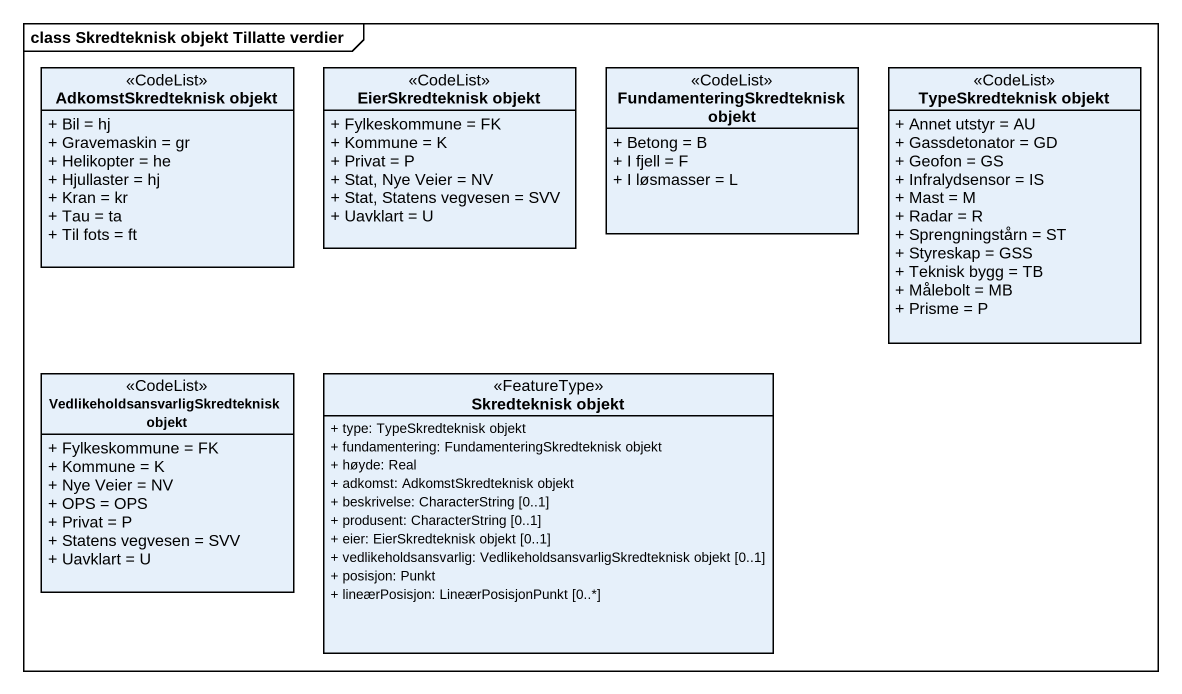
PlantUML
@startuml
mainframe class Skredteknisk objekt Tillatte verdier
hide circle
hide empty members
skinparam classAttributeIconSize 0
class "AdkomstSkredteknisk objekt" as AdkomstSkredteknisk_objekt <<CodeList>> {
  + Bil = hj
  + Gravemaskin = gr
  + Helikopter = he
  + Hjullaster = hj
  + Kran = kr
  + Tau = ta
  + Til fots = ft
}
class "EierSkredteknisk objekt" as EierSkredteknisk_objekt <<CodeList>> {
  + Fylkeskommune = FK
  + Kommune = K
  + Privat = P
  + Stat, Nye Veier = NV
  + Stat, Statens vegvesen = SVV
  + Uavklart = U
}
class "FundamenteringSkredteknisk objekt" as FundamenteringSkredteknisk <<CodeList>> {
  + Betong = B
  + I fjell = F
  + I løsmasser = L
}
class "TypeSkredteknisk objekt" as TypeSkredteknisk_objekt <<CodeList>> {
  + Annet utstyr = AU
  + Gassdetonator = GD
  + Geofon = GS
  + Infralydsensor = IS
  + Mast = M
  + Radar = R
  + Sprengningstårn = ST
  + Styreskap = GSS
  + Teknisk bygg = TB
  + Målebolt = MB
  + Prisme = P
}
class "VedlikeholdsansvarligSkredteknisk objekt" as VedlikeholdsansvarligSkredte <<CodeList>> {
  + Fylkeskommune = FK
  + Kommune = K
  + Nye Veier = NV
  + OPS = OPS
  + Privat = P
  + Statens vegvesen = SVV
  + Uavklart = U
}
class "Skredteknisk objekt" as Skredteknisk_objekt <<FeatureType>> {
  + type: TypeSkredteknisk objekt
  + fundamentering: FundamenteringSkredteknisk objekt
  + høyde: Real
  + adkomst: AdkomstSkredteknisk objekt
  + beskrivelse: CharacterString [0..1]
  + produsent: CharacterString [0..1]
  + eier: EierSkredteknisk objekt [0..1]
  + vedlikeholdsansvarlig: VedlikeholdsansvarligSkredteknisk objekt [0..1]
  + posisjon: Punkt
  + lineærPosisjon: LineærPosisjonPunkt [0..*]
}
@enduml
